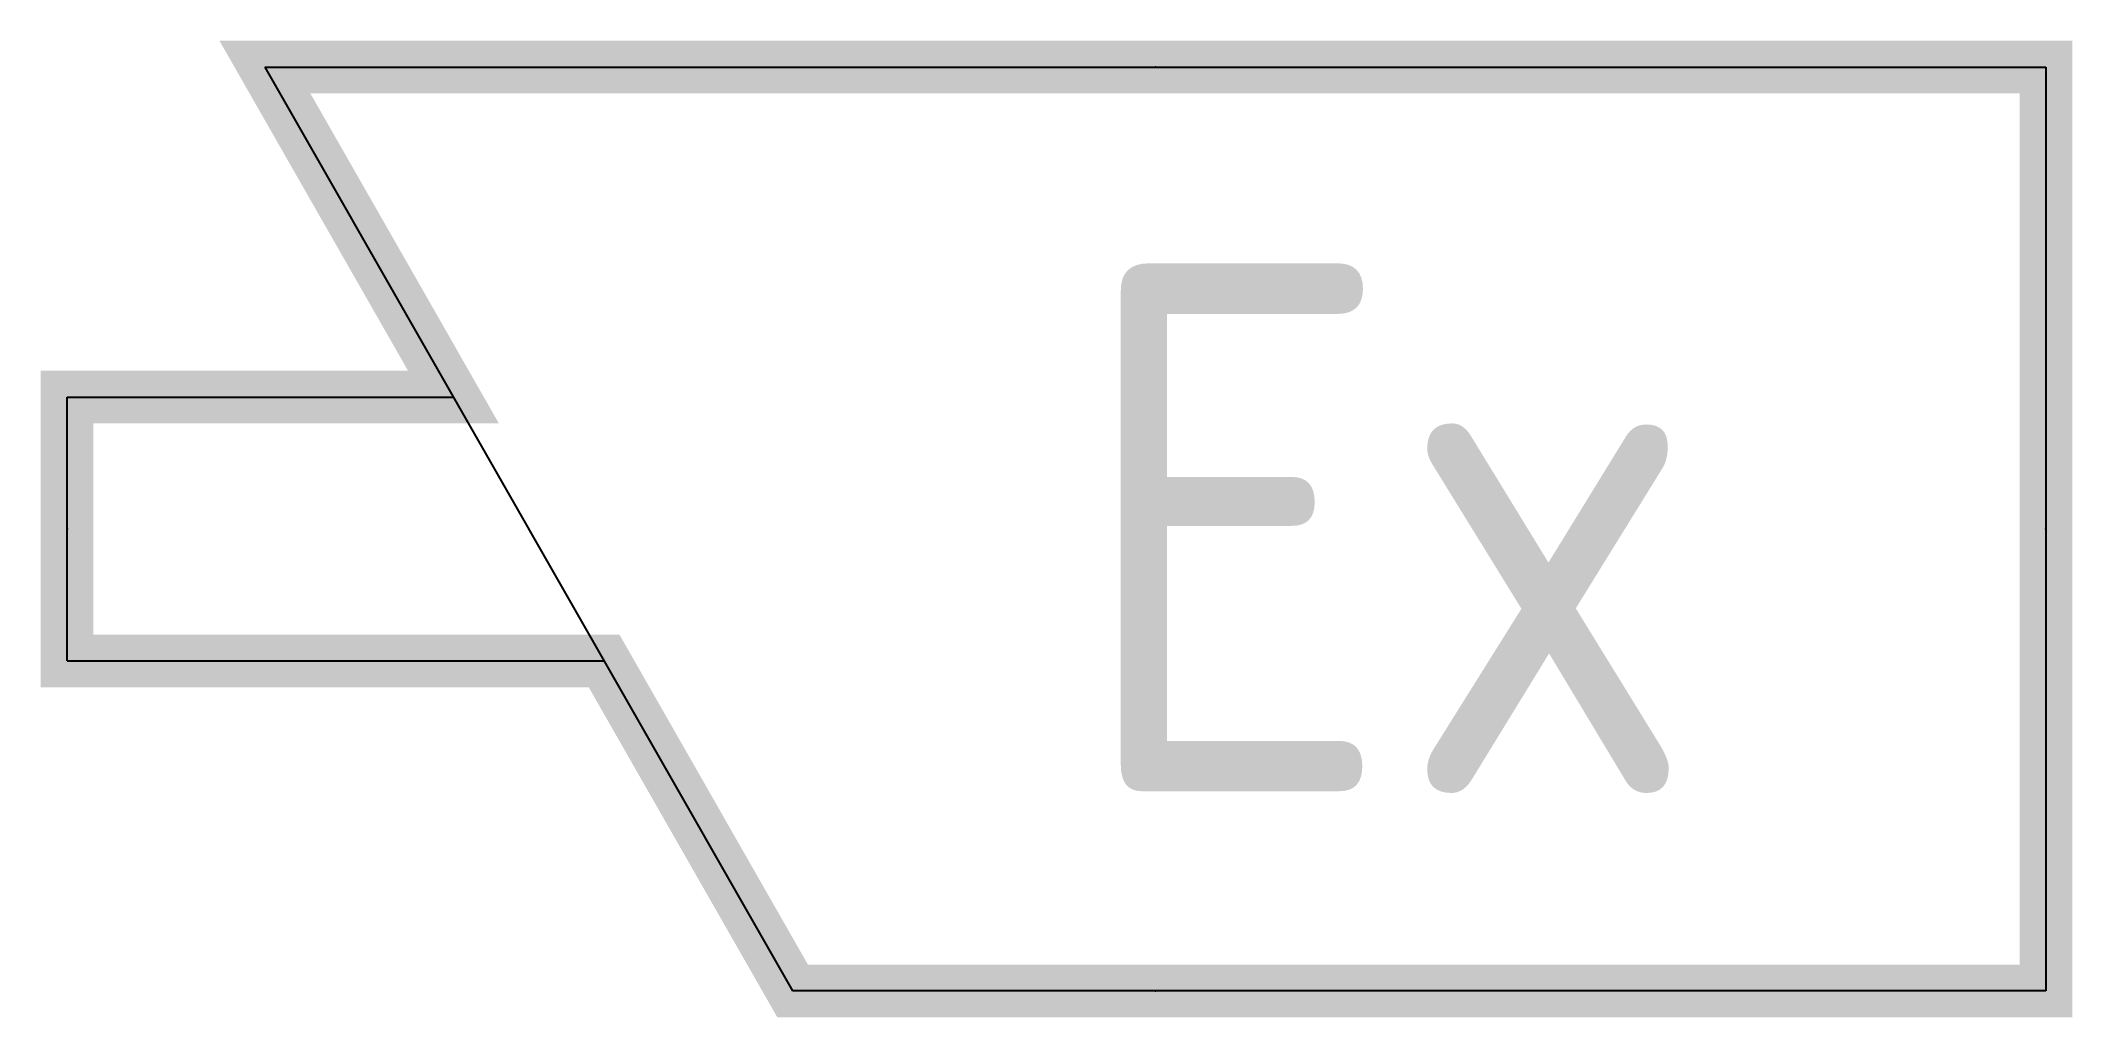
# Model space of a CAD drawing. Extents: x -385 to 385, y -185 to 185.
import ezdxf
from ezdxf.enums import TextEntityAlignment as Align

# ---------------------------------------------------------------- set-up
doc = ezdxf.new("R2010")
doc.units = 0
doc.header["$LTSCALE"] = 1000
doc.header["$MEASUREMENT"] = 0
doc.layers.add('EQUIP-安防', color=3, linetype='Continuous')
doc.styles.add('_TEL_ATTDEF', font='GBENOR', dxfattribs={"width": 0.8, "height": 3, "bigfont": 'GBCBIG'})
doc.styles.add('_TEL_DIM', font='SIMPLEX', dxfattribs={"width": 0.8, "height": 3.5, "bigfont": 'HZTXT'})

# ---------------------------------------------------------------- blocks, each defined once
blk = doc.blocks.new('$equip$00002975')
at = {"layer": 'EQUIP-安防', "color": 3}
for p, q in [((-0.6, 0.35), (-0.2, -0.35)), ((-0.6, 0.35), (0.75, 0.35)), ((0.75, 0.35), (0.75, -0.35)), ((-0.75, 0.1), (-0.4571, 0.1)), ((-0.75, -0.1), (-0.75, 0.1)), ((-0.75, -0.1), (-0.3429, -0.1)), ((0.75, -0.35), (-0.2, -0.35))]:
    blk.add_line(p, q, dxfattribs=at)
at = {"layer": 'EQUIP-安防', "color": 3, "const_width": 0.04}
blk.add_lwpolyline([(-0.75, 0.1), (-0.75, -0.1), (-0.3429, -0.1), (-0.2, -0.35), (0.75, -0.35), (0.75, 0.35), (-0.6, 0.35), (-0.4571, 0.1), (-0.75, 0.1), (-0.75, -0.1)], dxfattribs=at)
at = {"layer": 'EQUIP-安防', "color": 3}
for p in [(0.075, 0.35), (-0.75, 0), (0.75, 0), (0.075, -0.35)]:
    blk.add_point(p, dxfattribs=at)
at = {"layer": 'EQUIP-安防', "color": 7, "style": '_TEL_DIM'}
blk.add_attdef('$TEXT$', text='', height=0.4, dxfattribs=at).set_placement((0.2503, 0), align=Align.MIDDLE_CENTER)
at = {"layer": 'EQUIP-安防', "color": 3, "style": '_TEL_DIM', "flags": 1}
for tag, p in [('REMARK', (-0.4571, 0.1)), ('A', (0, 0)), ('REMARK', (0, 0))]:
    blk.add_attdef(tag, text='', height=0.00002, dxfattribs=at).set_placement(p, align=Align.MIDDLE_CENTER)

msp = doc.modelspace()

# ---------------------------------------------------------------- block references
at = {"layer": 'EQUIP-安防'}
ref = msp.add_blockref('$equip$00002975', (0, 0), dxfattribs=dict(at, xscale=500.0000000250249, yscale=500.0000000250249, zscale=500.0000000250249))
ref.add_attrib('$TEXT$', 'Ex', dxfattribs={"layer": '0', "color": 7, "height": 200, "rotation": 360, "style": '_TEL_ATTDEF'}).set_placement((125.15, 0), align=Align.MIDDLE_CENTER)

doc.saveas('drawing.dxf')
